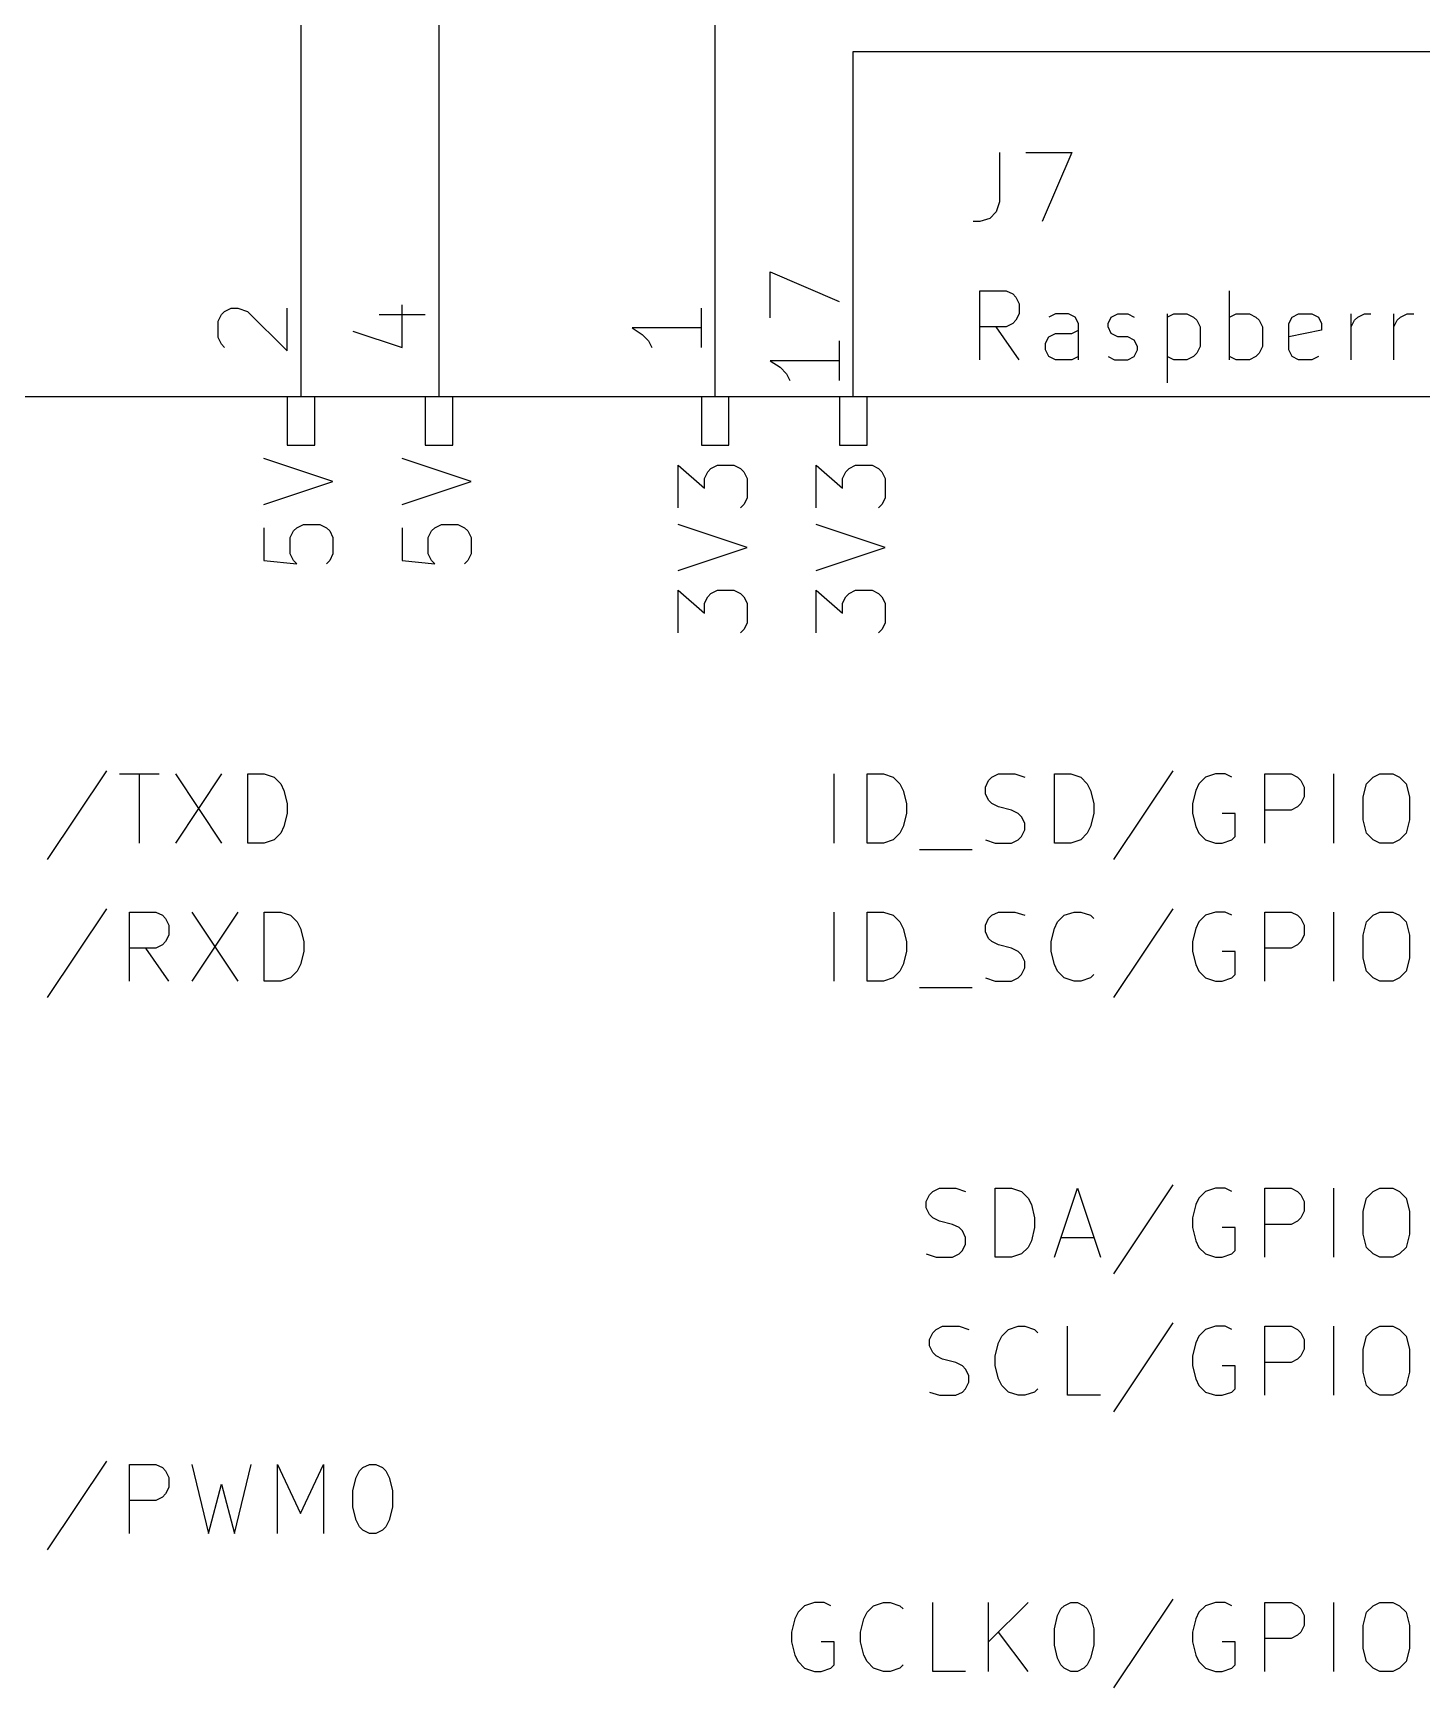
# Model space of a CAD drawing. Extents: x 0.4 to 11.3, y -7.9 to -0.4.
# Drawn here: x 4.556 to 5.562, y -2.885 to -1.687 of the extents above; entities that cross this region are included whole.
import ezdxf

# ---------------------------------------------------------------- set-up
doc = ezdxf.new("R2010")
doc.units = 0
doc.header["$MEASUREMENT"] = 0
for name, color, linetype in [('CYAN2', 4, 'CONTINUOUS'), ('GREEN3', 91, 'CONTINUOUS'), ('LYELLOW', 51, 'CONTINUOUS'), ('RED2', 1, 'CONTINUOUS'), ('RED3', 11, 'CONTINUOUS')]:
    doc.layers.add(name, color=color, linetype=linetype)

msp = doc.modelspace()

# ---------------------------------------------------------------- linework, layer by layer
at = {"layer": 'CYAN2', "linetype": 'CONTINUOUS'}
for p, q in [((5.25601, -1.77313), (5.25601, -1.80885)), ((5.27506, -1.77313), (5.30839, -1.77313)), ((5.30839, -1.77313), (5.28696, -1.82313)), ((5.25601, -1.80885), (5.25363, -1.81599)), ((5.24887, -1.82075), (5.24172, -1.82313)), ((5.25363, -1.81599), (5.24887, -1.82075)), ((5.24172, -1.82313), (5.23696, -1.82313)), ((5.24172, -1.92313), (5.24172, -1.87313)), ((5.24172, -1.87313), (5.26077, -1.87313)), ((5.26077, -1.87313), (5.26553, -1.87551)), ((5.26553, -1.87551), (5.26791, -1.87789)), ((5.26791, -1.87789), (5.27029, -1.88265)), ((5.42267, -1.92313), (5.42267, -1.87313)), ((5.27029, -1.8898), (5.26791, -1.89456)), ((5.27029, -1.88265), (5.27029, -1.8898)), ((5.29648, -1.8898), (5.29172, -1.89218)), ((5.30601, -1.8898), (5.29648, -1.8898)), ((5.31077, -1.89218), (5.30601, -1.8898)), ((5.31315, -1.89694), (5.31077, -1.89218)), ((5.33458, -1.89694), (5.33696, -1.89218)), ((5.33696, -1.89218), (5.34172, -1.8898)), ((5.34172, -1.8898), (5.34886, -1.8898)), ((5.34886, -1.8898), (5.35363, -1.89218)), ((5.37743, -1.8898), (5.37743, -1.9398)), ((5.37743, -1.89218), (5.3822, -1.8898)), ((5.3822, -1.8898), (5.39172, -1.8898)), ((5.39172, -1.8898), (5.39648, -1.89218)), ((5.39648, -1.89218), (5.39886, -1.89456)), ((5.42267, -1.89218), (5.42743, -1.8898)), ((5.42743, -1.8898), (5.43696, -1.8898)), ((5.43696, -1.8898), (5.44172, -1.89218)), ((5.44172, -1.89218), (5.4441, -1.89456)), ((5.46553, -1.89694), (5.46791, -1.89218)), ((5.46791, -1.89218), (5.47267, -1.8898)), ((5.47267, -1.8898), (5.48219, -1.8898)), ((5.48219, -1.8898), (5.48695, -1.89218)), ((5.48695, -1.89218), (5.48933, -1.89694)), ((5.51076, -1.92313), (5.51076, -1.8898)), ((5.51315, -1.89456), (5.51553, -1.89218)), ((5.51553, -1.89218), (5.52029, -1.8898)), ((5.52029, -1.8898), (5.52505, -1.8898)), ((5.54172, -1.92313), (5.54172, -1.8898)), ((5.5441, -1.89456), (5.54648, -1.89218)), ((5.54648, -1.89218), (5.55124, -1.8898)), ((5.55124, -1.8898), (5.556, -1.8898)), ((5.26077, -1.89932), (5.24172, -1.89932)), ((5.27029, -1.92313), (5.25363, -1.89932)), ((5.26553, -1.89694), (5.26077, -1.89932)), ((5.26791, -1.89456), (5.26553, -1.89694)), ((5.29172, -1.90646), (5.29648, -1.90408)), ((5.29648, -1.90408), (5.30839, -1.90408)), ((5.30839, -1.90408), (5.31315, -1.9017)), ((5.31315, -1.92313), (5.31315, -1.89694)), ((5.33458, -1.89932), (5.33458, -1.89694)), ((5.33696, -1.90408), (5.33458, -1.89932)), ((5.34172, -1.90646), (5.33696, -1.90408)), ((5.39886, -1.89456), (5.40124, -1.89932)), ((5.40124, -1.89932), (5.40124, -1.91361)), ((5.4441, -1.89456), (5.44648, -1.89932)), ((5.44648, -1.89932), (5.44648, -1.91361)), ((5.46553, -1.91599), (5.46553, -1.89694)), ((5.48933, -1.9017), (5.46553, -1.90646)), ((5.48933, -1.89694), (5.48933, -1.9017)), ((5.51076, -1.89932), (5.51315, -1.89456)), ((5.54172, -1.89932), (5.5441, -1.89456)), ((5.28934, -1.91122), (5.29172, -1.90646)), ((5.28934, -1.91599), (5.28934, -1.91122)), ((5.29172, -1.92075), (5.28934, -1.91599)), ((5.34886, -1.90646), (5.34172, -1.90646)), ((5.35363, -1.90885), (5.34886, -1.90646)), ((5.356, -1.91361), (5.35363, -1.90885)), ((5.35363, -1.92075), (5.356, -1.91599)), ((5.356, -1.91599), (5.356, -1.91361)), ((5.40124, -1.91361), (5.39886, -1.91837)), ((5.44648, -1.91361), (5.4441, -1.91837)), ((5.46791, -1.92075), (5.46553, -1.91599)), ((5.29648, -1.92313), (5.29172, -1.92075)), ((5.30839, -1.92313), (5.29648, -1.92313)), ((5.31315, -1.92075), (5.30839, -1.92313)), ((5.33458, -1.92075), (5.33934, -1.92313)), ((5.33934, -1.92313), (5.34886, -1.92313)), ((5.34886, -1.92313), (5.35363, -1.92075)), ((5.3822, -1.92313), (5.37743, -1.92075)), ((5.39172, -1.92313), (5.3822, -1.92313)), ((5.39648, -1.92075), (5.39172, -1.92313)), ((5.39886, -1.91837), (5.39648, -1.92075)), ((5.42743, -1.92313), (5.42267, -1.92075)), ((5.43696, -1.92313), (5.42743, -1.92313)), ((5.44172, -1.92075), (5.43696, -1.92313)), ((5.4441, -1.91837), (5.44172, -1.92075)), ((5.47267, -1.92313), (5.46791, -1.92075)), ((5.48219, -1.92313), (5.47267, -1.92313)), ((5.48695, -1.92075), (5.48219, -1.92313)), ((4.77313, -2.01143), (4.72313, -1.99476)), ((4.87313, -2.01143), (4.82313, -1.99476)), ((5.02313, -2.03047), (5.02313, -1.99952)), ((5.02313, -1.99952), (5.04218, -2.01619)), ((5.04694, -2.0019), (5.0517, -1.99952)), ((5.0517, -1.99952), (5.06361, -1.99952)), ((5.06361, -1.99952), (5.06837, -2.0019)), ((5.12313, -2.03047), (5.12313, -1.99952)), ((5.12313, -1.99952), (5.14218, -2.01619)), ((5.14694, -2.0019), (5.1517, -1.99952)), ((5.1517, -1.99952), (5.16361, -1.99952)), ((5.16361, -1.99952), (5.16837, -2.0019)), ((4.72313, -2.02809), (4.77313, -2.01143)), ((4.82313, -2.02809), (4.87313, -2.01143)), ((5.04218, -2.00904), (5.04456, -2.00428)), ((5.04218, -2.01619), (5.04218, -2.00904)), ((5.04456, -2.00428), (5.04694, -2.0019)), ((5.06837, -2.0019), (5.07075, -2.00428)), ((5.07075, -2.00428), (5.07313, -2.00904)), ((5.07313, -2.00904), (5.07313, -2.02333)), ((5.14218, -2.00904), (5.14456, -2.00428)), ((5.14218, -2.01619), (5.14218, -2.00904)), ((5.14456, -2.00428), (5.14694, -2.0019)), ((5.16837, -2.0019), (5.17075, -2.00428)), ((5.17075, -2.00428), (5.17313, -2.00904)), ((5.17313, -2.00904), (5.17313, -2.02333)), ((5.07313, -2.02333), (5.07075, -2.02809)), ((5.17313, -2.02333), (5.17075, -2.02809)), ((5.07075, -2.02809), (5.06837, -2.03047)), ((5.17075, -2.02809), (5.16837, -2.03047)), ((4.72313, -2.04476), (4.72313, -2.06857)), ((4.74218, -2.0519), (4.74456, -2.04714)), ((4.74456, -2.04714), (4.74694, -2.04476)), ((4.74694, -2.04476), (4.7517, -2.04238)), ((4.7517, -2.04238), (4.76361, -2.04238)), ((4.76361, -2.04238), (4.76837, -2.04476)), ((4.76837, -2.04476), (4.77075, -2.04714)), ((4.77075, -2.04714), (4.77313, -2.0519)), ((4.82313, -2.04476), (4.82313, -2.06857)), ((4.84218, -2.0519), (4.84456, -2.04714)), ((4.84456, -2.04714), (4.84694, -2.04476)), ((4.84694, -2.04476), (4.8517, -2.04238)), ((4.8517, -2.04238), (4.86361, -2.04238)), ((4.86361, -2.04238), (4.86837, -2.04476)), ((4.86837, -2.04476), (4.87075, -2.04714)), ((4.87075, -2.04714), (4.87313, -2.0519)), ((5.07313, -2.05905), (5.02313, -2.04238)), ((5.17313, -2.05905), (5.12313, -2.04238)), ((4.74218, -2.06381), (4.74218, -2.0519)), ((4.77313, -2.0519), (4.77313, -2.06381)), ((4.84218, -2.06381), (4.84218, -2.0519)), ((4.87313, -2.0519), (4.87313, -2.06381)), ((5.02313, -2.07571), (5.07313, -2.05905)), ((5.12313, -2.07571), (5.17313, -2.05905)), ((4.72313, -2.06857), (4.74694, -2.07095)), ((4.74456, -2.06857), (4.74218, -2.06381)), ((4.74694, -2.07095), (4.74456, -2.06857)), ((4.77075, -2.06857), (4.76837, -2.07095)), ((4.77313, -2.06381), (4.77075, -2.06857)), ((4.82313, -2.06857), (4.84694, -2.07095)), ((4.84456, -2.06857), (4.84218, -2.06381)), ((4.84694, -2.07095), (4.84456, -2.06857)), ((4.87075, -2.06857), (4.86837, -2.07095)), ((4.87313, -2.06381), (4.87075, -2.06857)), ((5.02313, -2.12095), (5.02313, -2.09)), ((5.02313, -2.09), (5.04218, -2.10667)), ((5.04218, -2.09952), (5.04456, -2.09476)), ((5.04456, -2.09476), (5.04694, -2.09238)), ((5.04694, -2.09238), (5.0517, -2.09)), ((5.0517, -2.09), (5.06361, -2.09)), ((5.06361, -2.09), (5.06837, -2.09238)), ((5.06837, -2.09238), (5.07075, -2.09476)), ((5.07075, -2.09476), (5.07313, -2.09952)), ((5.12313, -2.12095), (5.12313, -2.09)), ((5.12313, -2.09), (5.14218, -2.10667)), ((5.14218, -2.09952), (5.14456, -2.09476)), ((5.14456, -2.09476), (5.14694, -2.09238)), ((5.14694, -2.09238), (5.1517, -2.09)), ((5.1517, -2.09), (5.16361, -2.09)), ((5.16361, -2.09), (5.16837, -2.09238)), ((5.16837, -2.09238), (5.17075, -2.09476)), ((5.17075, -2.09476), (5.17313, -2.09952)), ((5.04218, -2.10667), (5.04218, -2.09952)), ((5.07313, -2.09952), (5.07313, -2.11381)), ((5.14218, -2.10667), (5.14218, -2.09952)), ((5.17313, -2.09952), (5.17313, -2.11381)), ((5.07075, -2.11857), (5.06837, -2.12095)), ((5.07313, -2.11381), (5.07075, -2.11857)), ((5.17075, -2.11857), (5.16837, -2.12095)), ((5.17313, -2.11381), (5.17075, -2.11857)), ((4.60905, -2.22075), (4.56619, -2.28504)), ((4.61857, -2.22313), (4.64714, -2.22313)), ((4.63286, -2.27313), (4.63286, -2.22313)), ((4.65905, -2.22313), (4.69238, -2.27313)), ((4.69238, -2.22313), (4.65905, -2.27313)), ((4.71143, -2.27313), (4.71143, -2.22313)), ((4.71143, -2.22313), (4.72333, -2.22313)), ((4.72333, -2.22313), (4.73047, -2.22551)), ((4.73047, -2.22551), (4.73524, -2.23028)), ((5.13619, -2.27313), (5.13619, -2.22313)), ((5.16, -2.27313), (5.16, -2.22313)), ((5.16, -2.22313), (5.1719, -2.22313)), ((5.1719, -2.22313), (5.17904, -2.22551)), ((5.17904, -2.22551), (5.18381, -2.23028)), ((5.24571, -2.23265), (5.24809, -2.22789)), ((5.24809, -2.22789), (5.25047, -2.22551)), ((5.25047, -2.22551), (5.25524, -2.22313)), ((5.25524, -2.22313), (5.26714, -2.22313)), ((5.26714, -2.22313), (5.27428, -2.22551)), ((5.29571, -2.27313), (5.29571, -2.22313)), ((5.29571, -2.22313), (5.30761, -2.22313)), ((5.30761, -2.22313), (5.31476, -2.22551)), ((5.31476, -2.22551), (5.31952, -2.23028)), ((5.38143, -2.22075), (5.33857, -2.28504)), ((5.40524, -2.22551), (5.40047, -2.23028)), ((5.41238, -2.22313), (5.40524, -2.22551)), ((5.41952, -2.22313), (5.41238, -2.22313)), ((5.42428, -2.22551), (5.41952, -2.22313)), ((5.44809, -2.27313), (5.44809, -2.22313)), ((5.44809, -2.22313), (5.46714, -2.22313)), ((5.46714, -2.22313), (5.4719, -2.22551)), ((5.4719, -2.22551), (5.47428, -2.22789)), ((5.47428, -2.22789), (5.47666, -2.23265)), ((5.49809, -2.27313), (5.49809, -2.22313)), ((5.5219, -2.23028), (5.52667, -2.22551)), ((5.52667, -2.22551), (5.53143, -2.22313)), ((5.53143, -2.22313), (5.54095, -2.22313)), ((5.54095, -2.22313), (5.54571, -2.22551)), ((5.54571, -2.22551), (5.55047, -2.23028)), ((4.73524, -2.23028), (4.73762, -2.23504)), ((4.73762, -2.23504), (4.74, -2.24456)), ((5.18381, -2.23028), (5.18619, -2.23504)), ((5.18619, -2.23504), (5.18857, -2.24456)), ((5.24571, -2.23742), (5.24571, -2.23265)), ((5.24809, -2.24218), (5.24571, -2.23742)), ((5.31952, -2.23028), (5.3219, -2.23504)), ((5.3219, -2.23504), (5.32428, -2.24456)), ((5.39809, -2.23504), (5.39571, -2.24456)), ((5.40047, -2.23028), (5.39809, -2.23504)), ((5.47666, -2.2398), (5.47428, -2.24456)), ((5.47666, -2.23265), (5.47666, -2.2398)), ((5.51952, -2.2398), (5.5219, -2.23028)), ((5.51952, -2.25646), (5.51952, -2.2398)), ((5.55047, -2.23028), (5.55285, -2.2398)), ((5.55285, -2.2398), (5.55285, -2.25646)), ((4.74, -2.2517), (4.73762, -2.26122)), ((4.74, -2.24456), (4.74, -2.2517)), ((5.18857, -2.2517), (5.18619, -2.26122)), ((5.18857, -2.24456), (5.18857, -2.2517)), ((5.25047, -2.24456), (5.24809, -2.24218)), ((5.25524, -2.24694), (5.25047, -2.24456)), ((5.26476, -2.24932), (5.25524, -2.24694)), ((5.26952, -2.2517), (5.26476, -2.24932)), ((5.2719, -2.25408), (5.26952, -2.2517)), ((5.32428, -2.2517), (5.3219, -2.26122)), ((5.32428, -2.24456), (5.32428, -2.2517)), ((5.39571, -2.24456), (5.39571, -2.2517)), ((5.39571, -2.2517), (5.39809, -2.26122)), ((5.42666, -2.2517), (5.41714, -2.2517)), ((5.42666, -2.26837), (5.42666, -2.2517)), ((5.46714, -2.24932), (5.44809, -2.24932)), ((5.4719, -2.24694), (5.46714, -2.24932)), ((5.47428, -2.24456), (5.4719, -2.24694)), ((4.73762, -2.26122), (4.73524, -2.26599)), ((5.18619, -2.26122), (5.18381, -2.26599)), ((5.27428, -2.25885), (5.2719, -2.25408)), ((5.2719, -2.26837), (5.27428, -2.26361)), ((5.27428, -2.26361), (5.27428, -2.25885)), ((5.3219, -2.26122), (5.31952, -2.26599)), ((5.39809, -2.26122), (5.40047, -2.26599)), ((5.5219, -2.26599), (5.51952, -2.25646)), ((5.55285, -2.25646), (5.55047, -2.26599)), ((4.72333, -2.27313), (4.71143, -2.27313)), ((4.73047, -2.27075), (4.72333, -2.27313)), ((4.73524, -2.26599), (4.73047, -2.27075)), ((5.1719, -2.27313), (5.16, -2.27313)), ((5.17904, -2.27075), (5.1719, -2.27313)), ((5.18381, -2.26599), (5.17904, -2.27075)), ((5.24571, -2.27075), (5.25285, -2.27313)), ((5.25285, -2.27313), (5.26476, -2.27313)), ((5.26476, -2.27313), (5.26952, -2.27075)), ((5.26952, -2.27075), (5.2719, -2.26837)), ((5.30761, -2.27313), (5.29571, -2.27313)), ((5.31476, -2.27075), (5.30761, -2.27313)), ((5.31952, -2.26599), (5.31476, -2.27075)), ((5.40047, -2.26599), (5.40524, -2.27075)), ((5.40524, -2.27075), (5.41238, -2.27313)), ((5.41238, -2.27313), (5.41714, -2.27313)), ((5.41714, -2.27313), (5.42428, -2.27075)), ((5.42428, -2.27075), (5.42666, -2.26837)), ((5.52667, -2.27075), (5.5219, -2.26599)), ((5.53143, -2.27313), (5.52667, -2.27075)), ((5.54095, -2.27313), (5.53143, -2.27313)), ((5.54571, -2.27075), (5.54095, -2.27313)), ((5.55047, -2.26599), (5.54571, -2.27075)), ((5.19809, -2.27789), (5.23619, -2.27789)), ((4.60905, -2.32075), (4.56619, -2.38504)), ((4.62571, -2.37313), (4.62571, -2.32313)), ((4.62571, -2.32313), (4.64476, -2.32313)), ((4.64476, -2.32313), (4.64952, -2.32551)), ((4.67095, -2.32313), (4.70428, -2.37313)), ((4.70428, -2.32313), (4.67095, -2.37313)), ((4.72333, -2.37313), (4.72333, -2.32313)), ((4.72333, -2.32313), (4.73524, -2.32313)), ((4.73524, -2.32313), (4.74238, -2.32551)), ((5.13619, -2.37313), (5.13619, -2.32313)), ((5.16, -2.37313), (5.16, -2.32313)), ((5.16, -2.32313), (5.1719, -2.32313)), ((5.1719, -2.32313), (5.17904, -2.32551)), ((5.25047, -2.32551), (5.25524, -2.32313)), ((5.25524, -2.32313), (5.26714, -2.32313)), ((5.26714, -2.32313), (5.27428, -2.32551)), ((5.30285, -2.32551), (5.31, -2.32313)), ((5.31, -2.32313), (5.31476, -2.32313)), ((5.31476, -2.32313), (5.3219, -2.32551)), ((5.38143, -2.32075), (5.33857, -2.38504)), ((5.41238, -2.32313), (5.40524, -2.32551)), ((5.41952, -2.32313), (5.41238, -2.32313)), ((5.42428, -2.32551), (5.41952, -2.32313)), ((5.44809, -2.37313), (5.44809, -2.32313)), ((5.44809, -2.32313), (5.46714, -2.32313)), ((5.46714, -2.32313), (5.4719, -2.32551)), ((5.49809, -2.37313), (5.49809, -2.32313)), ((5.52667, -2.32551), (5.53143, -2.32313)), ((5.53143, -2.32313), (5.54095, -2.32313)), ((5.54095, -2.32313), (5.54571, -2.32551)), ((4.64952, -2.32551), (4.65191, -2.32789)), ((4.65191, -2.32789), (4.65428, -2.33265)), ((4.65428, -2.33265), (4.65428, -2.3398)), ((4.74238, -2.32551), (4.74714, -2.33028)), ((4.74714, -2.33028), (4.74952, -2.33504)), ((4.74952, -2.33504), (4.7519, -2.34456)), ((5.17904, -2.32551), (5.18381, -2.33028)), ((5.18381, -2.33028), (5.18619, -2.33504)), ((5.18619, -2.33504), (5.18857, -2.34456)), ((5.24571, -2.33265), (5.24809, -2.32789)), ((5.24571, -2.33742), (5.24571, -2.33265)), ((5.24809, -2.32789), (5.25047, -2.32551)), ((5.29333, -2.34456), (5.29571, -2.33504)), ((5.29571, -2.33504), (5.29809, -2.33028)), ((5.29809, -2.33028), (5.30285, -2.32551)), ((5.3219, -2.32551), (5.32428, -2.32789)), ((5.39809, -2.33504), (5.39571, -2.34456)), ((5.40047, -2.33028), (5.39809, -2.33504)), ((5.40524, -2.32551), (5.40047, -2.33028)), ((5.4719, -2.32551), (5.47428, -2.32789)), ((5.47428, -2.32789), (5.47666, -2.33265)), ((5.47666, -2.33265), (5.47666, -2.3398)), ((5.51952, -2.3398), (5.5219, -2.33028)), ((5.5219, -2.33028), (5.52667, -2.32551)), ((5.54571, -2.32551), (5.55047, -2.33028)), ((5.55047, -2.33028), (5.55285, -2.3398)), ((4.64952, -2.34694), (4.64476, -2.34932)), ((4.65191, -2.34456), (4.64952, -2.34694)), ((4.65428, -2.3398), (4.65191, -2.34456)), ((4.7519, -2.34456), (4.7519, -2.3517)), ((5.18857, -2.34456), (5.18857, -2.3517)), ((5.24809, -2.34218), (5.24571, -2.33742)), ((5.25047, -2.34456), (5.24809, -2.34218)), ((5.25524, -2.34694), (5.25047, -2.34456)), ((5.26476, -2.34932), (5.25524, -2.34694)), ((5.29333, -2.3517), (5.29333, -2.34456)), ((5.39571, -2.34456), (5.39571, -2.3517)), ((5.4719, -2.34694), (5.46714, -2.34932)), ((5.47428, -2.34456), (5.4719, -2.34694)), ((5.47666, -2.3398), (5.47428, -2.34456)), ((5.51952, -2.35646), (5.51952, -2.3398)), ((5.55285, -2.3398), (5.55285, -2.35646)), ((4.64476, -2.34932), (4.62571, -2.34932)), ((4.65428, -2.37313), (4.63762, -2.34932)), ((4.7519, -2.3517), (4.74952, -2.36122)), ((5.18857, -2.3517), (5.18619, -2.36122)), ((5.26952, -2.3517), (5.26476, -2.34932)), ((5.2719, -2.35408), (5.26952, -2.3517)), ((5.27428, -2.35885), (5.2719, -2.35408)), ((5.27428, -2.36361), (5.27428, -2.35885)), ((5.29571, -2.36122), (5.29333, -2.3517)), ((5.39571, -2.3517), (5.39809, -2.36122)), ((5.42666, -2.3517), (5.41714, -2.3517)), ((5.42666, -2.36837), (5.42666, -2.3517)), ((5.46714, -2.34932), (5.44809, -2.34932)), ((5.5219, -2.36599), (5.51952, -2.35646)), ((5.55285, -2.35646), (5.55047, -2.36599)), ((4.74238, -2.37075), (4.73524, -2.37313)), ((4.74714, -2.36599), (4.74238, -2.37075)), ((4.74952, -2.36122), (4.74714, -2.36599)), ((5.17904, -2.37075), (5.1719, -2.37313)), ((5.18381, -2.36599), (5.17904, -2.37075)), ((5.18619, -2.36122), (5.18381, -2.36599)), ((5.24571, -2.37075), (5.25285, -2.37313)), ((5.26476, -2.37313), (5.26952, -2.37075)), ((5.26952, -2.37075), (5.2719, -2.36837)), ((5.2719, -2.36837), (5.27428, -2.36361)), ((5.29809, -2.36599), (5.29571, -2.36122)), ((5.30285, -2.37075), (5.29809, -2.36599)), ((5.31, -2.37313), (5.30285, -2.37075)), ((5.3219, -2.37075), (5.31476, -2.37313)), ((5.32428, -2.36837), (5.3219, -2.37075)), ((5.39809, -2.36122), (5.40047, -2.36599)), ((5.40047, -2.36599), (5.40524, -2.37075)), ((5.40524, -2.37075), (5.41238, -2.37313)), ((5.41714, -2.37313), (5.42428, -2.37075)), ((5.42428, -2.37075), (5.42666, -2.36837)), ((5.52667, -2.37075), (5.5219, -2.36599)), ((5.53143, -2.37313), (5.52667, -2.37075)), ((5.54571, -2.37075), (5.54095, -2.37313)), ((5.55047, -2.36599), (5.54571, -2.37075)), ((4.73524, -2.37313), (4.72333, -2.37313)), ((5.1719, -2.37313), (5.16, -2.37313)), ((5.19809, -2.37789), (5.23619, -2.37789)), ((5.25285, -2.37313), (5.26476, -2.37313)), ((5.31476, -2.37313), (5.31, -2.37313)), ((5.41238, -2.37313), (5.41714, -2.37313)), ((5.54095, -2.37313), (5.53143, -2.37313)), ((5.20285, -2.53265), (5.20523, -2.52789)), ((5.20523, -2.52789), (5.20761, -2.52551)), ((5.20761, -2.52551), (5.21238, -2.52313)), ((5.21238, -2.52313), (5.22428, -2.52313)), ((5.22428, -2.52313), (5.23143, -2.52551)), ((5.25285, -2.57313), (5.25285, -2.52313)), ((5.25285, -2.52313), (5.26476, -2.52313)), ((5.26476, -2.52313), (5.2719, -2.52551)), ((5.2719, -2.52551), (5.27666, -2.53028)), ((5.29571, -2.57313), (5.31237, -2.52313)), ((5.31237, -2.52313), (5.32904, -2.57313)), ((5.38143, -2.52075), (5.33857, -2.58504)), ((5.40524, -2.52551), (5.40047, -2.53028)), ((5.41238, -2.52313), (5.40524, -2.52551)), ((5.41952, -2.52313), (5.41238, -2.52313)), ((5.42428, -2.52551), (5.41952, -2.52313)), ((5.44809, -2.57313), (5.44809, -2.52313)), ((5.44809, -2.52313), (5.46714, -2.52313)), ((5.46714, -2.52313), (5.4719, -2.52551)), ((5.4719, -2.52551), (5.47428, -2.52789)), ((5.47428, -2.52789), (5.47666, -2.53265)), ((5.49809, -2.57313), (5.49809, -2.52313)), ((5.5219, -2.53028), (5.52667, -2.52551)), ((5.52667, -2.52551), (5.53143, -2.52313)), ((5.53143, -2.52313), (5.54095, -2.52313)), ((5.54095, -2.52313), (5.54571, -2.52551)), ((5.54571, -2.52551), (5.55047, -2.53028)), ((5.20285, -2.53742), (5.20285, -2.53265)), ((5.20523, -2.54218), (5.20285, -2.53742)), ((5.27666, -2.53028), (5.27904, -2.53504)), ((5.27904, -2.53504), (5.28142, -2.54456)), ((5.39809, -2.53504), (5.39571, -2.54456)), ((5.40047, -2.53028), (5.39809, -2.53504)), ((5.47666, -2.5398), (5.47428, -2.54456)), ((5.47666, -2.53265), (5.47666, -2.5398)), ((5.51952, -2.5398), (5.5219, -2.53028)), ((5.51952, -2.55646), (5.51952, -2.5398)), ((5.55047, -2.53028), (5.55285, -2.5398)), ((5.55285, -2.5398), (5.55285, -2.55646)), ((5.20761, -2.54456), (5.20523, -2.54218)), ((5.21238, -2.54694), (5.20761, -2.54456)), ((5.2219, -2.54932), (5.21238, -2.54694)), ((5.22666, -2.5517), (5.2219, -2.54932)), ((5.22904, -2.55408), (5.22666, -2.5517)), ((5.28142, -2.5517), (5.27904, -2.56122)), ((5.28142, -2.54456), (5.28142, -2.5517)), ((5.39571, -2.54456), (5.39571, -2.5517)), ((5.39571, -2.5517), (5.39809, -2.56122)), ((5.42666, -2.5517), (5.41714, -2.5517)), ((5.42666, -2.56837), (5.42666, -2.5517)), ((5.46714, -2.54932), (5.44809, -2.54932)), ((5.4719, -2.54694), (5.46714, -2.54932)), ((5.47428, -2.54456), (5.4719, -2.54694)), ((5.23143, -2.55885), (5.22904, -2.55408)), ((5.22904, -2.56837), (5.23143, -2.56361)), ((5.23143, -2.56361), (5.23143, -2.55885)), ((5.27904, -2.56122), (5.27666, -2.56599)), ((5.30047, -2.55885), (5.32428, -2.55885)), ((5.39809, -2.56122), (5.40047, -2.56599)), ((5.5219, -2.56599), (5.51952, -2.55646)), ((5.55285, -2.55646), (5.55047, -2.56599)), ((5.20285, -2.57075), (5.21, -2.57313)), ((5.21, -2.57313), (5.2219, -2.57313)), ((5.2219, -2.57313), (5.22666, -2.57075)), ((5.22666, -2.57075), (5.22904, -2.56837)), ((5.26476, -2.57313), (5.25285, -2.57313)), ((5.2719, -2.57075), (5.26476, -2.57313)), ((5.27666, -2.56599), (5.2719, -2.57075)), ((5.40047, -2.56599), (5.40524, -2.57075)), ((5.40524, -2.57075), (5.41238, -2.57313)), ((5.41238, -2.57313), (5.41714, -2.57313)), ((5.41714, -2.57313), (5.42428, -2.57075)), ((5.42428, -2.57075), (5.42666, -2.56837)), ((5.52667, -2.57075), (5.5219, -2.56599)), ((5.53143, -2.57313), (5.52667, -2.57075)), ((5.54095, -2.57313), (5.53143, -2.57313)), ((5.54571, -2.57075), (5.54095, -2.57313)), ((5.55047, -2.56599), (5.54571, -2.57075)), ((5.21, -2.62551), (5.21476, -2.62313)), ((5.21476, -2.62313), (5.22666, -2.62313)), ((5.22666, -2.62313), (5.23381, -2.62551)), ((5.26238, -2.62551), (5.26952, -2.62313)), ((5.26952, -2.62313), (5.27428, -2.62313)), ((5.27428, -2.62313), (5.28143, -2.62551)), ((5.30523, -2.67313), (5.30523, -2.62313)), ((5.38143, -2.62075), (5.33857, -2.68504)), ((5.41238, -2.62313), (5.40524, -2.62551)), ((5.41952, -2.62313), (5.41238, -2.62313)), ((5.42428, -2.62551), (5.41952, -2.62313)), ((5.44809, -2.67313), (5.44809, -2.62313)), ((5.44809, -2.62313), (5.46714, -2.62313)), ((5.46714, -2.62313), (5.4719, -2.62551)), ((5.49809, -2.67313), (5.49809, -2.62313)), ((5.52667, -2.62551), (5.53143, -2.62313)), ((5.53143, -2.62313), (5.54095, -2.62313)), ((5.54095, -2.62313), (5.54571, -2.62551)), ((5.20524, -2.63265), (5.20761, -2.62789)), ((5.20524, -2.63742), (5.20524, -2.63265)), ((5.20761, -2.62789), (5.21, -2.62551)), ((5.25285, -2.64456), (5.25523, -2.63504)), ((5.25523, -2.63504), (5.25761, -2.63028)), ((5.25761, -2.63028), (5.26238, -2.62551)), ((5.28143, -2.62551), (5.2838, -2.62789)), ((5.39809, -2.63504), (5.39571, -2.64456)), ((5.40047, -2.63028), (5.39809, -2.63504)), ((5.40524, -2.62551), (5.40047, -2.63028)), ((5.4719, -2.62551), (5.47428, -2.62789)), ((5.47428, -2.62789), (5.47666, -2.63265)), ((5.47666, -2.63265), (5.47666, -2.6398)), ((5.51952, -2.6398), (5.5219, -2.63028)), ((5.5219, -2.63028), (5.52667, -2.62551)), ((5.54571, -2.62551), (5.55047, -2.63028)), ((5.55047, -2.63028), (5.55285, -2.6398)), ((5.20761, -2.64218), (5.20524, -2.63742)), ((5.21, -2.64456), (5.20761, -2.64218)), ((5.21476, -2.64694), (5.21, -2.64456)), ((5.22428, -2.64932), (5.21476, -2.64694)), ((5.25285, -2.6517), (5.25285, -2.64456)), ((5.39571, -2.64456), (5.39571, -2.6517)), ((5.4719, -2.64694), (5.46714, -2.64932)), ((5.47428, -2.64456), (5.4719, -2.64694)), ((5.47666, -2.6398), (5.47428, -2.64456)), ((5.51952, -2.65646), (5.51952, -2.6398)), ((5.55285, -2.6398), (5.55285, -2.65646)), ((5.22904, -2.6517), (5.22428, -2.64932)), ((5.23143, -2.65408), (5.22904, -2.6517)), ((5.23381, -2.65885), (5.23143, -2.65408)), ((5.23381, -2.66361), (5.23381, -2.65885)), ((5.25523, -2.66122), (5.25285, -2.6517)), ((5.39571, -2.6517), (5.39809, -2.66122)), ((5.42666, -2.6517), (5.41714, -2.6517)), ((5.42666, -2.66837), (5.42666, -2.6517)), ((5.46714, -2.64932), (5.44809, -2.64932)), ((5.5219, -2.66599), (5.51952, -2.65646)), ((5.55285, -2.65646), (5.55047, -2.66599)), ((5.20524, -2.67075), (5.21238, -2.67313)), ((5.22428, -2.67313), (5.22904, -2.67075)), ((5.22904, -2.67075), (5.23143, -2.66837)), ((5.23143, -2.66837), (5.23381, -2.66361)), ((5.25761, -2.66599), (5.25523, -2.66122)), ((5.26238, -2.67075), (5.25761, -2.66599)), ((5.26952, -2.67313), (5.26238, -2.67075)), ((5.28143, -2.67075), (5.27428, -2.67313)), ((5.2838, -2.66837), (5.28143, -2.67075)), ((5.39809, -2.66122), (5.40047, -2.66599)), ((5.40047, -2.66599), (5.40524, -2.67075)), ((5.40524, -2.67075), (5.41238, -2.67313)), ((5.41714, -2.67313), (5.42428, -2.67075)), ((5.42428, -2.67075), (5.42666, -2.66837)), ((5.52667, -2.67075), (5.5219, -2.66599)), ((5.53143, -2.67313), (5.52667, -2.67075)), ((5.54571, -2.67075), (5.54095, -2.67313)), ((5.55047, -2.66599), (5.54571, -2.67075)), ((5.21238, -2.67313), (5.22428, -2.67313)), ((5.27428, -2.67313), (5.26952, -2.67313)), ((5.32904, -2.67313), (5.30523, -2.67313)), ((5.41238, -2.67313), (5.41714, -2.67313)), ((5.54095, -2.67313), (5.53143, -2.67313)), ((4.60905, -2.72075), (4.56619, -2.78504)), ((4.62571, -2.77313), (4.62571, -2.72313)), ((4.62571, -2.72313), (4.64476, -2.72313)), ((4.64476, -2.72313), (4.64952, -2.72551)), ((4.64952, -2.72551), (4.65191, -2.72789)), ((4.65191, -2.72789), (4.65428, -2.73265)), ((4.67095, -2.72313), (4.68286, -2.77313)), ((4.70191, -2.77313), (4.71381, -2.72313)), ((4.73285, -2.77313), (4.73285, -2.72313)), ((4.73285, -2.72313), (4.74952, -2.75885)), ((4.74952, -2.75885), (4.76619, -2.72313)), ((4.76619, -2.72313), (4.76619, -2.77313)), ((4.79, -2.73265), (4.79238, -2.72789)), ((4.79238, -2.72789), (4.79476, -2.72551)), ((4.79476, -2.72551), (4.79952, -2.72313)), ((4.79952, -2.72313), (4.80428, -2.72313)), ((4.80428, -2.72313), (4.80904, -2.72551)), ((4.80904, -2.72551), (4.81143, -2.72789)), ((4.81143, -2.72789), (4.81381, -2.73265)), ((4.65428, -2.7398), (4.65191, -2.74456)), ((4.65428, -2.73265), (4.65428, -2.7398)), ((4.68286, -2.77313), (4.69238, -2.73742)), ((4.69238, -2.73742), (4.70191, -2.77313)), ((4.78762, -2.74218), (4.79, -2.73265)), ((4.78762, -2.75408), (4.78762, -2.74218)), ((4.81381, -2.73265), (4.81619, -2.74218)), ((4.81619, -2.74218), (4.81619, -2.75408)), ((4.64476, -2.74932), (4.62571, -2.74932)), ((4.64952, -2.74694), (4.64476, -2.74932)), ((4.65191, -2.74456), (4.64952, -2.74694)), ((4.79, -2.76361), (4.78762, -2.75408)), ((4.81619, -2.75408), (4.81381, -2.76361)), ((4.79238, -2.76837), (4.79, -2.76361)), ((4.79476, -2.77075), (4.79238, -2.76837)), ((4.81143, -2.76837), (4.80904, -2.77075)), ((4.81381, -2.76361), (4.81143, -2.76837)), ((4.79952, -2.77313), (4.79476, -2.77075)), ((4.80428, -2.77313), (4.79952, -2.77313)), ((4.80904, -2.77075), (4.80428, -2.77313)), ((5.11476, -2.82551), (5.11, -2.83028)), ((5.1219, -2.82313), (5.11476, -2.82551)), ((5.12904, -2.82313), (5.1219, -2.82313)), ((5.13381, -2.82551), (5.12904, -2.82313)), ((5.16, -2.83028), (5.16476, -2.82551)), ((5.16476, -2.82551), (5.1719, -2.82313)), ((5.1719, -2.82313), (5.17666, -2.82313)), ((5.17666, -2.82313), (5.18381, -2.82551)), ((5.18381, -2.82551), (5.18619, -2.82789)), ((5.20761, -2.87313), (5.20761, -2.82313)), ((5.24809, -2.87313), (5.24809, -2.82313)), ((5.27666, -2.82313), (5.24809, -2.8517)), ((5.29809, -2.83265), (5.30047, -2.82789)), ((5.30047, -2.82789), (5.30285, -2.82551)), ((5.30285, -2.82551), (5.30761, -2.82313)), ((5.30761, -2.82313), (5.31238, -2.82313)), ((5.31238, -2.82313), (5.31714, -2.82551)), ((5.31714, -2.82551), (5.31952, -2.82789)), ((5.31952, -2.82789), (5.3219, -2.83265)), ((5.38143, -2.82075), (5.33857, -2.88504)), ((5.40524, -2.82551), (5.40047, -2.83028)), ((5.41238, -2.82313), (5.40524, -2.82551)), ((5.41952, -2.82313), (5.41238, -2.82313)), ((5.42428, -2.82551), (5.41952, -2.82313)), ((5.44809, -2.87313), (5.44809, -2.82313)), ((5.44809, -2.82313), (5.46714, -2.82313)), ((5.46714, -2.82313), (5.4719, -2.82551)), ((5.4719, -2.82551), (5.47428, -2.82789)), ((5.47428, -2.82789), (5.47666, -2.83265)), ((5.49809, -2.87313), (5.49809, -2.82313)), ((5.5219, -2.83028), (5.52667, -2.82551)), ((5.52667, -2.82551), (5.53143, -2.82313)), ((5.53143, -2.82313), (5.54095, -2.82313)), ((5.54095, -2.82313), (5.54571, -2.82551)), ((5.54571, -2.82551), (5.55047, -2.83028)), ((5.10761, -2.83504), (5.10524, -2.84456)), ((5.11, -2.83028), (5.10761, -2.83504)), ((5.15524, -2.84456), (5.15761, -2.83504)), ((5.15761, -2.83504), (5.16, -2.83028)), ((5.29571, -2.84218), (5.29809, -2.83265)), ((5.3219, -2.83265), (5.32428, -2.84218)), ((5.39809, -2.83504), (5.39571, -2.84456)), ((5.40047, -2.83028), (5.39809, -2.83504)), ((5.47666, -2.8398), (5.47428, -2.84456)), ((5.47666, -2.83265), (5.47666, -2.8398)), ((5.51952, -2.8398), (5.5219, -2.83028)), ((5.51952, -2.85646), (5.51952, -2.8398)), ((5.55047, -2.83028), (5.55285, -2.8398)), ((5.55285, -2.8398), (5.55285, -2.85646)), ((5.10524, -2.84456), (5.10524, -2.8517)), ((5.10524, -2.8517), (5.10761, -2.86122)), ((5.13619, -2.8517), (5.12666, -2.8517)), ((5.13619, -2.86837), (5.13619, -2.8517)), ((5.15524, -2.8517), (5.15524, -2.84456)), ((5.15761, -2.86122), (5.15524, -2.8517)), ((5.27666, -2.87313), (5.25524, -2.84456)), ((5.29571, -2.85408), (5.29571, -2.84218)), ((5.32428, -2.84218), (5.32428, -2.85408)), ((5.39571, -2.84456), (5.39571, -2.8517)), ((5.39571, -2.8517), (5.39809, -2.86122)), ((5.42666, -2.8517), (5.41714, -2.8517)), ((5.42666, -2.86837), (5.42666, -2.8517)), ((5.46714, -2.84932), (5.44809, -2.84932)), ((5.4719, -2.84694), (5.46714, -2.84932)), ((5.47428, -2.84456), (5.4719, -2.84694)), ((5.10761, -2.86122), (5.11, -2.86599)), ((5.16, -2.86599), (5.15761, -2.86122)), ((5.29809, -2.86361), (5.29571, -2.85408)), ((5.30047, -2.86837), (5.29809, -2.86361)), ((5.3219, -2.86361), (5.31952, -2.86837)), ((5.32428, -2.85408), (5.3219, -2.86361)), ((5.39809, -2.86122), (5.40047, -2.86599)), ((5.5219, -2.86599), (5.51952, -2.85646)), ((5.55285, -2.85646), (5.55047, -2.86599)), ((5.11, -2.86599), (5.11476, -2.87075)), ((5.11476, -2.87075), (5.1219, -2.87313)), ((5.1219, -2.87313), (5.12666, -2.87313)), ((5.12666, -2.87313), (5.13381, -2.87075)), ((5.13381, -2.87075), (5.13619, -2.86837)), ((5.16476, -2.87075), (5.16, -2.86599)), ((5.1719, -2.87313), (5.16476, -2.87075)), ((5.17666, -2.87313), (5.1719, -2.87313)), ((5.18381, -2.87075), (5.17666, -2.87313)), ((5.18619, -2.86837), (5.18381, -2.87075)), ((5.23143, -2.87313), (5.20761, -2.87313)), ((5.30285, -2.87075), (5.30047, -2.86837)), ((5.30761, -2.87313), (5.30285, -2.87075)), ((5.31238, -2.87313), (5.30761, -2.87313)), ((5.31714, -2.87075), (5.31238, -2.87313)), ((5.31952, -2.86837), (5.31714, -2.87075)), ((5.40047, -2.86599), (5.40524, -2.87075)), ((5.40524, -2.87075), (5.41238, -2.87313)), ((5.41238, -2.87313), (5.41714, -2.87313)), ((5.41714, -2.87313), (5.42428, -2.87075)), ((5.42428, -2.87075), (5.42666, -2.86837)), ((5.52667, -2.87075), (5.5219, -2.86599)), ((5.53143, -2.87313), (5.52667, -2.87075)), ((5.54095, -2.87313), (5.53143, -2.87313)), ((5.54571, -2.87075), (5.54095, -2.87313)), ((5.55047, -2.86599), (5.54571, -2.87075))]:
    msp.add_line(p, q, dxfattribs=at)
at = {"layer": 'GREEN3', "linetype": 'CONTINUOUS'}
for p, q in [((4.75, -1.85), (4.75, -1.4)), ((4.85, -1.85), (4.85, -1.5)), ((5.05, -1.85), (5.05, -1.6)), ((5.15, -1.7), (7.05, -1.7)), ((5.15, -1.85), (5.15, -1.7))]:
    msp.add_line(p, q, dxfattribs=at)
at = {"layer": 'LYELLOW', "linetype": 'CONTINUOUS'}
msp.add_line((5.65, -1.95), (4.25, -1.95), dxfattribs=at)
at = {"layer": 'RED2', "linetype": 'CONTINUOUS'}
for p, q in [((4.75, -1.95), (4.75, -1.85)), ((4.85, -1.95), (4.85, -1.85)), ((5.05, -1.95), (5.05, -1.85)), ((5.15, -1.95), (5.15, -1.85)), ((5.65, -1.95), (4.25, -1.95)), ((4.74, -1.95), (4.74, -1.985)), ((4.76, -1.95), (4.74, -1.95)), ((4.76, -1.985), (4.76, -1.95)), ((4.84, -1.95), (4.84, -1.985)), ((4.86, -1.95), (4.84, -1.95)), ((4.86, -1.985), (4.86, -1.95)), ((5.04, -1.95), (5.04, -1.985)), ((5.06, -1.95), (5.04, -1.95)), ((5.06, -1.985), (5.06, -1.95)), ((5.14, -1.95), (5.14, -1.985)), ((5.16, -1.95), (5.14, -1.95)), ((5.16, -1.985), (5.16, -1.95)), ((4.74, -1.985), (4.76, -1.985)), ((4.84, -1.985), (4.86, -1.985)), ((5.04, -1.985), (5.06, -1.985)), ((5.14, -1.985), (5.16, -1.985))]:
    msp.add_line(p, q, dxfattribs=at)
at = {"layer": 'RED3', "linetype": 'CONTINUOUS'}
for p, q in [((5.08988, -1.89285), (5.08988, -1.85952)), ((5.08988, -1.85952), (5.13988, -1.88095)), ((4.68988, -1.89523), (4.69226, -1.89047)), ((4.69226, -1.89047), (4.69464, -1.88809)), ((4.69464, -1.88809), (4.6994, -1.88571)), ((4.6994, -1.88571), (4.70417, -1.88571)), ((4.70417, -1.88571), (4.71131, -1.88809)), ((4.71131, -1.88809), (4.73988, -1.91666)), ((4.73988, -1.91666), (4.73988, -1.88571)), ((4.80655, -1.89047), (4.83988, -1.89047)), ((4.82321, -1.91428), (4.82321, -1.88333)), ((5.03988, -1.88571), (5.03988, -1.91428)), ((4.68988, -1.90714), (4.68988, -1.89523)), ((4.7875, -1.90238), (4.82321, -1.91428)), ((5.03988, -1.9), (4.98988, -1.9)), ((4.98988, -1.9), (4.99702, -1.90476)), ((4.99702, -1.90476), (5.00178, -1.90952)), ((4.69226, -1.9119), (4.68988, -1.90714)), ((4.69464, -1.91428), (4.69226, -1.9119)), ((5.00178, -1.90952), (5.00417, -1.91428)), ((5.13988, -1.90952), (5.13988, -1.93809)), ((5.13988, -1.92381), (5.08988, -1.92381)), ((5.08988, -1.92381), (5.09702, -1.92857)), ((5.09702, -1.92857), (5.10178, -1.93333)), ((5.10178, -1.93333), (5.10417, -1.93809))]:
    msp.add_line(p, q, dxfattribs=at)

doc.saveas('drawing.dxf')
